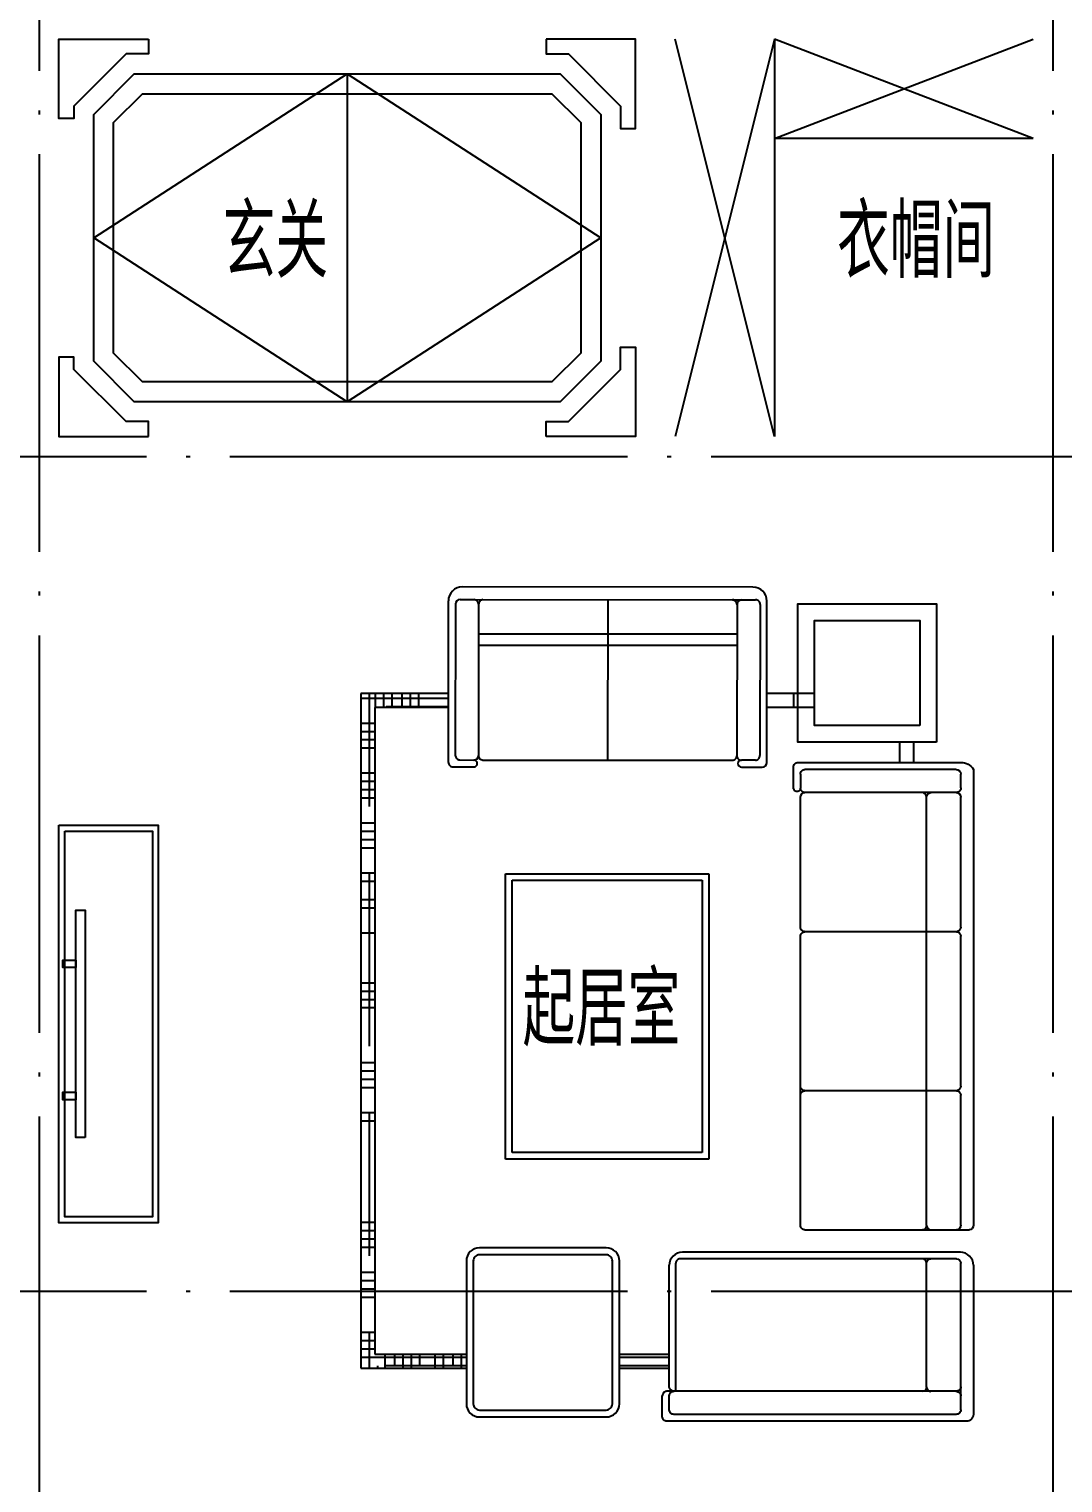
# Model space of a CAD drawing. Extents: x 921942 to 1159542, y -958603 to -790785.
# Drawn here: x 1132840 to 1138040, y -944504 to -937190 of the extents above; entities that cross this region are included whole.
import ezdxf

# ---------------------------------------------------------------- set-up
doc = ezdxf.new("R2010")
doc.units = 0
doc.header["$LTSCALE"] = 1000
doc.header["$MEASUREMENT"] = 0
doc.linetypes.add('DOTE', pattern=[2.4200000000000004, 2, -0.2, 0.02, -0.2])
for name, color, linetype in [('DOTE', 1, 'DOTE'), ('TT', 7, 'CONTINUOUS'), ('家具', 8, 'CONTINUOUS'), ('平面填充', 250, 'CONTINUOUS'), ('造型墙', 55, 'CONTINUOUS')]:
    doc.layers.add(name, color=color, linetype=linetype)
doc.styles.get("Standard").update_dxf_attribs({"font": 'GBENOR', "bigfont": 'GBCBIG'})

# ---------------------------------------------------------------- blocks, each defined once
blk = doc.blocks.new('A$C25AA54E1')
at = {"layer": '家具', "ltscale": 20}
for p, q in [((918.3806398103479, 3081.283177424804), (3211.34546013223, 3081.283177424804)), ((3412.651158190332, 3081.283177424804), (4162.789895931492, 3081.283177424804)), ((883.5583664940204, 2198.787361320457), (883.5583664940204, 3017.442343011382)), ((3234.39762226562, 2996.971037350246), (3234.39762226562, 3060.811871763668)), ((3346.699882970192, 3015.331902204663), (3346.699882970192, 1617.164867533138)), ((4197.612169247819, 3046.46090410836), (4197.612169247819, 1539.274527175934)), ((3234.469025848433, 2233.609552693786), (3234.469025848201, 2996.284170333995)), ((1711.587444592267, 2210.726344514405), (1057.354674412869, 2210.726344514405)), ((3211.585817669053, 2210.726344514405), (1757.353860951029, 2210.726344514405)), ((1011.641675622668, 2175.90415314096), (906.4415746734012, 2175.90415314096)), ((883.2927024560049, 2042.172486745752), (71.10492289974354, 2042.172486745752)), ((906.0265973445494, 1914.062591278343), (906.1492217360064, 2019.262620758731)), ((0.7568959982600063, 1971.824459844967), (-0.0007625480648130178, 510.6958305992885)), ((870.7174712414853, 614.157910077949), (872.1794416122139, 1868.389014719753)), ((1442.963714531623, 1750.216044837143), (2878.053004455054, 1750.216044837143)), ((1442.963714531623, 727.7824485326419), (1442.963714531623, 1750.216044837143)), ((2878.053004455054, 1750.216044837143), (2878.053004455054, 727.7824485326419)), ((4023.815861328971, 1551.213592312997), (3412.651158190332, 1551.213592312997)), ((4046.699069508351, 1574.096800492262), (4046.699069508351, 1539.274527175934)), ((4174.728961068438, 1516.391318996553), (4069.582277687732, 1516.391318996553)), ((4109.677135620965, 1300.152178286458), (3390.667399783619, 1300.152178286458)), ((3324.716124563478, 1234.200903066318), (3324.716124563478, 596.671909271623)), ((4175.628410841106, 596.671909271623), (4175.628410841106, 1234.200903066318)), ((2878.053004455054, 727.7824485326419), (1442.963714531623, 727.7824485326419)), ((905.363812067546, 463.2043229772244), (905.4863741940353, 568.3509349252563)), ((3390.667399783619, 530.7206340514822), (4109.677135620965, 530.7206340514822)), ((882.4539460805245, 440.3478036972228), (70.34726435341872, 440.3478036972228))]:
    blk.add_line(p, q, dxfattribs=at)
at = {"layer": '家具', "color": 8}
for p, q in [((1011.256617355859, 3017.442343011731), (941.5954886879772, 3017.442343011382)), ((1711.347087055678, 3017.442343011382), (1057.686315111117, 3017.442343011382)), ((2511.34627359407, 3017.442343011382), (1757.594218487851, 3017.442343011382)), ((3211.34546013223, 3017.442343011382), (2557.593405026244, 3017.442343011382)), ((4069.913918385981, 3017.442343011382), (3402.799086296232, 3017.442343011382)), ((4139.575047053862, 3017.442343011382), (4069.913918385981, 3017.442343011382)), ((918.3806398103479, 2994.227494133753), (918.3806398103479, 2233.609634636901)), ((1034.471466233488, 2994.227494133753), (1034.471466233488, 2233.609634636901)), ((1734.470652771648, 2996.284170326428), (1734.470652771648, 2233.609552693786)), ((2534.469839310274, 2996.284170326428), (2534.469839310274, 2233.609552693786)), ((3379.675520580262, 2996.284170333995), (3379.675520580262, 1606.172988329781)), ((4046.699069508351, 2994.227494133753), (4046.699069508351, 1573.637241840013)), ((4162.789895931492, 2994.227494133753), (4162.789895931259, 1574.096800492378)), ((3211.34546013223, 2845.61929724738), (1057.595031949459, 2845.61929724738)), ((4024.715311101638, 2845.61929724738), (3402.799086296232, 2845.61929724738)), ((941.2638479897287, 2210.726426457521), (1011.588258054107, 2210.726426457521)), ((602.5027211315464, 2177.639425573405), (536.1117707432713, 2177.639425573405)), ((64.48942801705562, 1915.428571427008), (64.57062711729668, 1985.089652769966)), ((87.81252014753409, 2008.277425952372), (848.4298629106488, 2007.390826971969)), ((502.5027211315464, 2040.696011079126), (502.5027211315464, 2042.172486745752)), ((871.2863821906503, 1984.480960984947), (871.2044099499471, 1914.156598696252)), ((65.4637110887561, 1869.089067310793), (64.48942801728845, 1915.428571426892)), ((63.9482875179965, 569.0002166916383), (65.46699305530638, 1871.904681733693)), ((86.6488228305243, 1892.187877106247), (849.3229223322123, 1891.29888070689)), ((86.6488228305243, 1892.187877105782), (849.3229223322123, 1891.298880706425)), ((87.67720119981095, 1892.186678396771), (848.2945439629257, 1891.300079416367)), ((235.7982764760964, 592.0147677045316), (236.2852971276734, 1892.013456227258)), ((292.6911996102426, 591.9484515625518), (293.1782202618197, 1891.947140085278)), ((1475.939352141693, 1717.240407227073), (2845.077366844984, 1717.240407227073)), ((1475.939352141693, 760.7580861427123), (1475.939352141693, 1717.240407227073)), ((2845.077366844984, 1717.240407227073), (2845.077366844984, 760.7580861427123)), ((4046.699069508351, 1584.189229923068), (3401.659278986976, 1584.189229923068)), ((3875.915964431595, 1551.213592312997), (3875.915964431595, 1302.656331226695)), ((3917.795024196384, 1551.213592312997), (3917.795024196384, 1301.580183129292)), ((4139.906687752111, 1551.213592312997), (4069.582277687732, 1551.213592312997)), ((4109.677135620965, 1265.329904969782), (3390.667399783619, 1265.329904969782)), ((64.7330059807282, 1242.213794752257), (871.4484564268496, 1241.273462398909)), ((3359.538397880038, 1234.200903066318), (3359.538397880038, 596.671909271623)), ((4140.806137524545, 596.671909271623), (4140.806137524545, 1234.200903066318)), ((2845.077366844984, 760.7580861427123), (1475.939352141693, 760.7580861427123)), ((87.19018054823391, 592.1879898740444), (847.8076052544639, 591.3013907981804)), ((63.86708841798827, 499.339135348564), (63.9482875179965, 569.0002166916383)), ((870.5821522937622, 498.0671625224641), (870.6641245344654, 568.3915248110425)), ((3390.667399783619, 565.5429073680425), (4109.677135620965, 565.5429073680425)), ((3875.915964431595, 530.7206340514822), (3875.915964431595, -0.0006984367500990629)), ((3917.795024196384, 530.7206340514822), (3917.795024196384, 127.960794660612)), ((87.05486160051078, 476.0972423182102), (847.6722863067407, 475.2106432428118)), ((560.623661366757, 440.3478036972228), (560.623661366757, -0.0006984367500990629)), ((602.5027211315464, 440.3478036972228), (602.5027211315464, 127.960794660612)), ((3930.100021872204, 506.7406081918161), (3859.75199497072, 506.7406081918161)), ((3917.795024196617, 464.8615484271431), (3859.75199497072, 464.8615484271431)), ((3930.100021872204, 416.0272297747433), (3859.75199497072, 416.0272297747433)), ((3930.100021872204, 374.1481700099539), (3859.75199497072, 374.1481700099539)), ((3917.795024196617, 296.6241030992242), (3859.75199497072, 296.6241030992242)), ((606.4597976447549, 291.9982707090676), (536.1117707432713, 291.9982707090676)), ((602.5027211317793, 250.1192109443946), (536.1117707432713, 250.1192109443946)), ((3930.100021872204, 254.7450433344347), (3859.75199497072, 254.7450433344347)), ((606.4597976447549, 208.2401511796052), (536.1117707432713, 208.2401511796052)), ((606.4597976447549, 157.8638883972308), (536.1117707432713, 157.8638883972308)), ((3930.100021872204, 212.8659835696453), (3859.75199497072, 212.8659835696453)), ((3917.795024196617, 170.9869238049723), (3859.75199497072, 170.9869238049723)), ((606.4597976447549, 115.9848286324413), (536.1117707432713, 115.9848286324413)), ((606.4597976447549, 74.10576886765193), (536.1117707432713, 74.10576886765193)), ((606.4597976447549, 86.08173489582259), (602.5027211317793, 86.08173489582259)), ((3930.100021872204, 122.1526051525725), (3859.75199497072, 122.1526051525725)), ((3930.100021872204, 86.08173489582259), (3917.795024196617, 86.08173489582259)), ((1105.051438309019, 44.20267513103317), (536.1117707432713, 44.20267513103317)), ((686.2608406611253, 70.34732846473344), (686.2608406611253, -0.0006984367500990629)), ((728.1399004259147, 70.34732846473344), (728.1399004259147, -0.0006984367500990629)), ((770.0189601907041, 70.34732846473344), (770.0189601907041, -0.0006984367500990629)), ((811.8980199554935, 70.34732846473344), (811.8980199554935, -0.0006984367500990629)), ((937.5351992498618, 70.34732846473344), (937.5351992498618, -0.0006984367500990629)), ((979.4142590146512, 70.34732846473344), (979.4142590146512, -0.0006984367500990629)), ((1021.293318779441, 70.34732846473344), (1021.293318779441, -0.0006984367500990629)), ((1063.17237854423, 70.34732846473344), (1063.17237854423, -0.0006984367500990629)), ((1188.809557838598, 70.34732846473344), (1188.809557838598, -0.0006984367500990629)), ((1230.688617603388, 70.34732846473344), (1230.688617603388, -0.0006984367500990629)), ((1272.567677368177, 70.34732846473344), (1272.567677368177, -0.0006984367500990629)), ((1314.446737132967, 70.34732846473344), (1314.446737132967, -0.0006984367500990629)), ((1440.083916427335, 70.34732846473344), (1440.083916427335, -0.0006984367500990629)), ((2310.148872663965, 44.20267513103317), (1440.083916427335, 44.20267513103317)), ((1481.962976192124, 70.34732846473344), (1481.962976192124, -0.0006984367500990629)), ((1573.842035956914, 70.34732846473344), (1573.842035956914, -0.0006984367500990629)), ((1615.721095721703, 70.34732846473344), (1615.721095721703, -0.0006984367500990629)), ((1741.358275016071, 70.34732846473344), (1741.358275016071, -0.0006984367500990629)), ((1992.632633604808, 70.34732846473344), (1992.632633604808, -0.0006984367500990629)), ((2034.511693369597, 70.34732846473344), (2034.511693369597, -0.0006984367500990629)), ((2076.390753134387, 70.34732846473344), (2076.390753134387, -0.0006984367500990629)), ((2118.269812899176, 70.34732846473344), (2118.269812899176, -0.0006984367500990629)), ((2393.906992193544, 70.34732846473344), (2393.906992193544, -0.0006984367500990629)), ((2435.786051958334, 70.34732846473344), (2435.786051958334, -0.0006984367500990629)), ((2477.665111723123, 70.34732846473344), (2477.665111723123, -0.0006984367500990629)), ((2519.544171487913, 70.34732846473344), (2519.544171487913, -0.0006984367500990629)), ((2645.181350782281, 70.34732846473344), (2645.181350782281, -0.0006984367500990629)), ((3365.246307018911, 44.20267513103317), (2645.181350782281, 44.20267513103317)), ((2687.06041054707, 70.34732846473344), (2687.06041054707, -0.0006984367500990629)), ((3197.730067959754, 70.34732846473344), (3197.730067959754, -0.0006984367500990629)), ((3239.609127724543, 70.34732846473344), (3239.609127724543, -0.0006984367500990629)), ((3281.488187489333, 70.34732846473344), (3281.488187489333, -0.0006984367500990629)), ((3323.367247254122, 70.34732846473344), (3323.367247254122, -0.0006984367500990629)), ((3449.00442654849, 70.34732846473344), (3449.00442654849, -0.0006984367500990629)), ((3490.88348631328, 70.34732846473344), (3490.88348631328, -0.0006984367500990629)), ((3532.762546078069, 70.34732846473344), (3532.762546078069, -0.0006984367500990629)), ((3574.641605842859, 70.34732846473344), (3574.641605842859, -0.0006984367500990629)), ((3750.278785137227, 70.34732846473344), (3750.278785137227, -0.0006984367500990629)), ((3930.100021872204, 44.20267513103317), (3750.278785137227, 44.20267513103317)), ((3792.157844902016, 70.34732846473344), (3792.157844902016, -0.0006984367500990629)), ((3834.036904666806, 70.34732846473344), (3834.036904666806, -0.0006984367500990629))]:
    blk.add_line(p, q, dxfattribs=at)
at = {"layer": '家具'}
for p, q in [((781.4584509159904, 2779.821162939072), (883.5583664940204, 2779.821162939072)), ((781.4584509159904, 2709.473136037588), (883.5583664940204, 2709.473136037588)), ((536.1117707432713, 2283.375696658273), (536.1117707432713, 2042.172486745752)), ((606.4597976447549, 2283.375696851173), (606.4597976447549, 2042.172486745752)), ((3859.75199497072, 1301.515415184549), (3859.75199497072, 1551.213592312997)), ((3930.100021872204, 1300.152178286458), (3930.100021872204, 1551.213592312997)), ((3859.75199497072, 70.34732846473344), (3859.75199497072, 530.7206340514822)), ((3930.100021872204, -0.0006984367500990629), (3930.100021872204, 530.7206340514822)), ((536.1117707435042, 440.3478036972228), (536.1117707432713, -0.0006984367500990629)), ((606.4597976447549, 440.3478036972228), (606.4597976447549, 70.34732846473344)), ((606.4597976447549, 70.34732846473344), (3859.75199497072, 70.34732846473344)), ((536.1117707432713, -0.0006984367500990629), (3930.100021872204, -0.0006984367500990629))]:
    blk.add_line(p, q, dxfattribs=at)
at = {"layer": '家具', "ltscale": 20}
blk.add_lwpolyline([(781.4584509159104, 2895.203268743644), (781.4584509159104, 2198.757802462758), (85.01298463501007, 2198.757802462758), (85.01298463501007, 2895.203268743644)], close=True, dxfattribs=at)
at = {"layer": '家具', "color": 8}
blk.add_lwpolyline([(697.8849949622017, 2811.629812789935), (697.8849949622017, 2282.331258416467), (168.5864405887187, 2282.331258416467), (168.5864405887187, 2811.629812789935)], close=True, dxfattribs=at)
at = {"layer": '家具', "ltscale": 20, "extrusion": (0, 0, -1)}
for centre, major_axis, ratio, start_param, end_param in [((953.3906916857231, 3020.769384654472), (-49.43492109714919, 49.43492109714918), 0.9999999999949295, 5.450179854177006, 6.544087876733417), ((3211.34546013223, 3058.068328547175), (16.41537706555899, 16.41537706555899), 0.9999999999952889, -0.7853981633998038, 0.6966887281092213), ((4162.789895931492, 3046.46090410836), (24.62306559830904, 24.62306559830904), 0.9999999999997962, -0.7853981633975502, 0.78539816339755), ((906.4415746734012, 2198.787361320341), (16.18087167898193, 16.18087167898193), 0.9999999999952617, 2.356194490189976, 3.926990816989611), ((1011.588258054107, 2233.609634636785), (-16.18087167898193, 16.18087167898193), 0.9999999999952617, 2.356194490189976, 3.926990816989611), ((1711.587444592267, 2233.609552693786), (-16.18087167898193, 16.18087167898193), 0.9999999999952617, 2.356194490189976, 3.926990816989611), ((1757.353860951029, 2233.609552693786), (16.18087167898193, 16.18087167898193), 0.9999999999952617, 2.356194490189976, 3.926990816989611), ((2511.586631130893, 2233.609552693786), (-16.18087167898193, 16.18087167898193), 0.9999999999952617, 2.356194490189976, 3.926990816989611), ((2557.353047489421, 2233.609552693786), (16.18087167898193, 16.18087167898193), 0.9999999999952617, 2.356194490189976, 3.926990816989611), ((3211.585817669053, 2233.609552693786), (-16.18087167898193, 16.18087167898193), 0.9999999999952617, 2.356194490189976, 3.926990816989611), ((4023.815861328971, 1574.096800492378), (16.18087167921042, 16.18087167921042), 0.9999999999822817, 0.7853981633961329, 2.356194490183486), ((4174.728961068438, 1539.274527175934), (-16.18087167898193, 16.18087167898193), 0.9999999999952617, 2.356194490189976, 3.926990816989611)]:
    blk.add_ellipse(centre, major_axis=major_axis, ratio=ratio, start_param=start_param, end_param=end_param, dxfattribs=at)
at = {"layer": '家具', "ltscale": 20}
for centre, major_axis, ratio, start_param, end_param in [((3412.651158190332, 3015.331902204663), (-46.63459393614902, 46.63459393614902), 0.9999999999962625, -0.785398163399317, 0.785398163399317), ((71.10492289974354, 1971.824459844269), (49.7435668651639, 49.7435668651639), 0.9999999999987447, 0.7853981633980759, 2.356194490181788), ((883.2660291024949, 2019.289294112241), (-16.18087167878352, 16.18087167878352), 0.9999999999993547, 3.925825186747918, 5.496621513537082), ((848.3212173166685, 1914.183272049879), (-16.18087167871481, 16.18087167871481), 0.9999999999874984, 2.355028859941349, 3.925825186753834), ((888.6156167227309, 1914.136303658015), (12.41426127055885, 12.40619184037719), 0.9843071922759038, 2.347445796428546, 5.489038450018339), ((849.2962489789352, 1868.415688073263), (16.18087167888955, 16.18087167888955), 0.9999999999557189, 5.496621513515241, 7.067417840364605), ((849.2962489789352, 1868.415688073263), (16.18087167888955, 16.18087167888955), 0.9999999999557189, 5.496621513515241, 7.067417840364605), ((3412.651158190332, 1617.164867533138), (46.63459393614903, 46.63459393614902), 0.9999999999962625, 2.356194490190476, 3.92699081698911), ((4069.582277687732, 1539.274527175934), (16.18087167898193, 16.18087167898193), 0.9999999999952617, 2.356194490189976, 3.926990816989611), ((3390.667399783619, 1234.200903066318), (-46.63459393609081, 46.63459393609082), 0.9999999999987589, -0.7853981633980689, 0.7853981633980687), ((4109.677135620965, 1234.200903066318), (46.63459393609082, 46.63459393609082), 0.9999999999987589, 5.497787143781517, 7.068583470577655), ((847.8342786079738, 614.1845834315754), (-16.18087167877308, 16.18087167877308), 0.9999999999802957, 2.355028859937748, 3.925825186757436), ((847.7809319009539, 568.4181981645525), (-16.18087167878352, 16.18087167878352), 0.9999999999993547, 3.925825186747918, 5.496621513537082), ((888.0752493641339, 568.3712298681494), (12.41424283189967, 12.40619277557658), 0.9843085810448725, -0.7941469320344435, 2.34744572155535), ((3390.667399783619, 596.671909271623), (46.63459393609082, 46.63459393609082), 0.9999999999987589, 2.356194490191724, 3.926990816987862), ((4109.677135620965, 596.671909271623), (-46.63459393609081, 46.63459393609082), 0.9999999999987589, 2.356194490191724, 3.926990816987862), ((70.34726435341872, 510.6958305987064), (49.74356686515966, 49.74356686515966), 0.9999999999989152, 2.356194490185183, 3.926990816987784), ((882.4806194340345, 463.2309963306179), (-16.18087167883109, 16.18087167883109), 0.9999999999934635, 2.355028859954518, 3.925825186750864)]:
    blk.add_ellipse(centre, major_axis=major_axis, ratio=ratio, start_param=start_param, end_param=end_param, dxfattribs=at)
at = {"layer": '家具', "color": 8, "extrusion": (0, 0, -0.9999999999999998)}
for centre, major_axis, ratio, start_param, end_param in [((941.5954886879772, 2994.227494133636), (16.41537706564577, 16.41537706564577), 0.9999999999935177, 3.926990816990482, 5.497787143778897), ((1057.686315111117, 2994.227494133636), (16.41537706553934, 16.41537706553934), 0.9999999999964552, 3.926990816983999, 5.497787143770337), ((3402.799086296232, 2868.834146125009), (-16.41537706568312, 16.41537706568312), 0.9999999999963961, 3.926990816989044, 5.409077708485713)]:
    blk.add_ellipse(centre, major_axis=major_axis, ratio=ratio, start_param=start_param, end_param=end_param, dxfattribs=at)
at = {"layer": '家具', "color": 8, "extrusion": (0, 0, -1)}
for centre, major_axis, ratio, start_param, end_param in [((1011.256617355859, 2994.227494133636), (16.41537706553936, 16.41537706553936), 0.9999999999864237, -0.7853981634042365, 0.7853981634042362), ((1711.347087055678, 2994.227494133636), (-16.41537706579386, 16.41537706579386), 0.9999999999794374, 0.7853981634077295, 2.267485054887573), ((1757.594218487851, 2994.227494133636), (16.41537706579386, 16.41537706579386), 0.9999999999794371, 4.015700252292013, 5.497787143771856), ((2511.34627359407, 2994.227494133636), (-16.41537706566159, 16.41537706566159), 0.999999999994236, 0.7853981634003302, 2.267485054894856), ((2557.593405026244, 2994.227494133636), (16.41537706566159, 16.41537706566159), 0.9999999999942359, 4.01570025228473, 5.497787143779256), ((3211.34546013223, 2994.227494133636), (-16.41537706566159, 16.41537706566159), 0.999999999994236, 0.7853981634003302, 2.267485054894856), ((4023.484220630722, 2994.227494133636), (16.41537706559756, 16.41537706559756), 0.9999999999993905, -0.785398163397753, 0.7853981633977529), ((4069.913918385981, 2994.227494133636), (-16.41537706559756, 16.41537706559756), 0.9999999999993906, 5.497787143781833, 7.068583470577339), ((4139.575047053862, 2994.227494133636), (16.41537706565577, 16.41537706565578), 0.99999999997224, -0.7853981634213576, 0.7853981634063136), ((1057.595031949459, 2868.834146125009), (-16.41537706579386, 16.41537706579386), 0.9999999999794374, 3.926990816997523, 5.409077708477366), ((3211.34546013223, 2822.404448369751), (16.41537706555899, 16.41537706555899), 0.9999999999952889, -0.7853981633998038, 0.6966887281092213), ((4024.715311101638, 2822.404448369751), (-16.41537706565393, 16.41537706565393), 0.9999999999946821, 0.7853981634001072, 2.26748505490007), ((941.2638479897287, 2233.609634636785), (16.18087167898193, 16.18087167898193), 0.9999999999952617, 2.356194490189976, 3.926990816989611), ((4069.582277687732, 1574.096800492378), (16.18087167898193, 16.18087167898193), 0.9999999999952617, 2.356194490189976, 3.926990816989611), ((4139.906687752111, 1574.096800492378), (-16.18087167898193, 16.18087167898193), 0.9999999999952617, 2.356194490189976, 3.926990816989611)]:
    blk.add_ellipse(centre, major_axis=major_axis, ratio=ratio, start_param=start_param, end_param=end_param, dxfattribs=at)
at = {"layer": '家具', "color": 8, "extrusion": (0, 0, -0.9999999999999999)}
blk.add_ellipse((3402.799086296232, 2994.227494133636), major_axis=(16.41537706568311, 16.41537706568312), ratio=0.9999999999963961, start_param=4.015700252283667, end_param=5.497787143780336, dxfattribs=at)
at = {"layer": '家具', "color": 8}
for centre, major_axis, ratio, start_param, end_param in [((3211.34546013223, 2868.834146125009), (16.41537706566159, 16.41537706566159), 0.999999999994236, 3.926990816990123, 5.40907770848465), ((4024.715311101638, 2868.834146125009), (16.41537706568312, 16.41537706568312), 0.9999999999963961, 3.926990816989044, 5.409077708485713), ((1057.595031949459, 2822.404448369751), (16.41537706561391, 16.41537706561391), 0.9999999999899127, 0.7853981634024919, 2.267485054896835), ((3402.799086296232, 2822.404448369751), (16.41537706565393, 16.41537706565393), 0.9999999999946821, 0.7853981634001072, 2.26748505490007), ((87.78546022367664, 1985.062592846109), (-16.41537706538476, 16.41537706538476), 0.9999999999982017, -0.786563793643375, 0.7842325331583346), ((848.4031895573717, 1984.507634338457), (16.18087167865653, 16.18087167865653), 0.9999999999946897, 5.496621513539825, 7.06741784034512), ((87.7042611236684, 1915.401511503151), (16.41537706538476, 16.41537706538476), 0.9999999999982015, 2.355028859951433, 3.925825186743112), ((88.73245114739984, 1915.309029789525), (-16.41537706579015, 16.41537706579015), 0.9999999999474024, 0.7842325331837339, 2.26631942465306), ((88.73245114763267, 1915.309029789409), (-16.41537706540871, 16.41537706540871), 0.9999999999993272, 0.7842325331577715, 2.266319424679504), ((87.6501412759535, 1868.971845290391), (-16.41537706538476, 16.41537706538476), 0.9999999999982017, -0.786563793643375, 0.7842325331583346), ((88.67854410456493, 1869.061929775518), (-16.41537706548238, 16.41537706548238), 0.9999999999847389, -0.6978543583677407, 0.7842325331650657), ((88.67854410479777, 1869.061929775518), (16.41537706537947, 16.41537706537947), 0.9999999999995579, 0.8729419684448783, 2.355028859952111), ((3401.659278986976, 1606.172988329781), (15.54486464546062, 15.54486464546062), 0.9999999999862773, 2.356194490185483, 3.926990816994103), ((3390.667399783619, 1234.200903066318), (-22.01152833760715, 22.01152833760715), 0.9999999999835469, -0.7853981634056748, 0.7853981634056746), ((4109.677135620965, 1234.200903066318), (22.01152833760716, 22.01152833760716), 0.9999999999835469, 5.497787143766431, 7.068583470585261), ((87.16312062437646, 568.9731567676645), (-16.41537706544304, 16.41537706544304), 0.9999999999911071, -0.7865637936469223, 0.7842325331568669), ((87.21724047209136, 615.402822980308), (16.41537706538476, 16.41537706538476), 0.9999999999981899, 2.355028859951427, 3.925825186753148), ((3390.667399783619, 596.671909271623), (22.01152833772358, 22.01152833772358), 0.9999999999729694, 2.35619449017135, 3.926990816985798), ((4109.677135620965, 596.671909271623), (-22.0115283378982, 22.0115283378982), 0.9999999999870208, 2.356194490178376, 3.926990816993731), ((87.08192152436823, 499.3120754247066), (-16.41537706525861, 16.41537706525861), 0.9999999999935012, 0.7842325331606732, 2.355028859954086), ((847.6989596604835, 498.0938358758576), (-16.18087167877308, 16.18087167877308), 0.9999999999802957, 2.355028859937748, 3.925825186757436)]:
    blk.add_ellipse(centre, major_axis=major_axis, ratio=ratio, start_param=start_param, end_param=end_param, dxfattribs=at)
at = {"layer": '家具', "ltscale": 20, "extrusion": (0, 0, -0.9999999999999999)}
blk.add_ellipse((1011.588258054107, 2193.315207856009), major_axis=(12.70333333498662, 12.67655860629283), ratio=0.9429872195307343, start_param=-0.8157856729866981, end_param=2.325806980603095, dxfattribs=at)
at = {"layer": '家具', "ltscale": 20, "extrusion": (0, 0, -0.9999999999999998)}
blk.add_ellipse((1057.354674412869, 2233.609552693786), major_axis=(-16.18087167907989, 16.18087167907988), ratio=0.9999999999831545, start_param=3.926990816995664, end_param=5.497787143773715, dxfattribs=at)
blk = doc.blocks.new('A$C2FB07499')
at = {"layer": '家具', "ltscale": 0.5}
blk.add_lwpolyline([(499.9999030754261, -2.977030817419291e-06), (-9.692457388155162e-05, -2.977030817419291e-06), (-9.692457388155162e-05, 1999.999997022969), (499.9999030754261, 1999.999997022969)], close=True, dxfattribs=at)
at = {"layer": '家具', "color": 251, "ltscale": 40}
for points in [[(469.9999030754261, 29.99999702296918), (29.99990307542612, 29.99999702296918), (29.99990307542612, 1969.999997022969), (469.9999030754261, 1969.999997022969)], [(368.0062037147145, 1572.054374715095), (414.5079044410231, 1572.054374715095), (414.5079044410231, 427.9456193309197), (368.0062037147145, 427.9456193309197)], [(414.5079044410231, 1381.046087849139), (479.9999030754407, 1381.046087849139), (479.9999030754407, 1342.711880616564), (414.5079044410231, 1342.711880616564)], [(414.5079044410231, 716.8923749520254), (479.9999030754407, 716.8923749520254), (479.9999030754407, 678.5581677194459), (414.5079044410231, 678.5581677194459)]]:
    blk.add_lwpolyline(points, close=True, dxfattribs=at)

msp = doc.modelspace()

# ---------------------------------------------------------------- linework, layer by layer
at = {"layer": 'DOTE', "linetype": 'DOTE'}
for p, q in [((1132889.94978674, -928140.4414576947), (1132889.94978674, -947540.4414576949)), ((1137989.949786726, -928140.4414576947), (1137989.949786726, -947540.4414576949)), ((1114489.949786741, -939340.4414577286), (1144151.851900164, -939340.4414577285)), ((1114489.949786741, -943540.4414577241), (1144151.851900163, -943540.441457724))]:
    msp.add_line(p, q, dxfattribs=at)
at = {"layer": '家具'}
for p, q in [((1136589.949786709, -939240.4414576994), (1136089.949786709, -937240.4414576929)), ((1136589.949786709, -937240.4414576929), (1136089.949786709, -939240.4414576994)), ((1136589.949786709, -937240.4414576939), (1136589.949786709, -939240.4414576994)), ((1137889.949786506, -937740.4414575733), (1136589.949786709, -937240.4414576929)), ((1136589.949786709, -937740.4414576931), (1137889.949786506, -937240.4414575733)), ((1137889.949786506, -937740.4414575733), (1136589.949786709, -937740.4414576931))]:
    msp.add_line(p, q, dxfattribs=at)
at = {"layer": '平面填充'}
msp.add_line((1134439.949786757, -937415.4414576938), (1134439.949786767, -939065.441457521), dxfattribs=at)
for points in [[(1133164.949786771, -938861.5201013811), (1133164.949786771, -937619.3628138307), (1133368.871142999, -937415.4414576878), (1135511.028430509, -937415.4414576967), (1135714.949786736, -937619.3628138402), (1135714.949786736, -938861.5201013715), (1135511.028430509, -939065.4414575149), (1133368.871142999, -939065.4414575241)], [(1134439.949786757, -937415.4414576938), (1135714.949786736, -938240.4414576058), (1134439.949786767, -939065.441457521), (1133164.949786771, -938240.4414576059)], [(1133264.949786771, -938820.0987451316), (1133264.949786771, -937660.7841700802), (1133410.292499223, -937515.441457688), (1135469.607074283, -937515.4414576965), (1135614.949786736, -937660.7841700896), (1135614.949786736, -938820.098745122), (1135469.607074283, -938965.4414575151), (1133410.292499223, -938965.4414575238)]]:
    msp.add_lwpolyline(points, close=True, dxfattribs=at)
at = {"layer": '造型墙'}
for points in [[(1133439.949786774, -937240.4414576851), (1133439.949786774, -937315.4414576864), (1133327.449786774, -937315.4414576875), (1133064.949786771, -937577.9414575812), (1133064.949786771, -937640.4414576439), (1132989.94978677, -937640.4414576439), (1132989.949786771, -937240.441457583), (1133439.949786774, -937240.4414576851)], [(1135439.949786734, -937240.4414576945), (1135439.949786734, -937315.4414576958), (1135552.449786734, -937315.441457697), (1135814.949786736, -937577.9414575907), (1135814.949786736, -937690.4414575921), (1135889.949786737, -937690.4414575921), (1135889.949786736, -937240.4414575924), (1135439.949786734, -937240.4414576945)], [(1135439.949786734, -939240.4414575171), (1135439.949786734, -939165.4414575158), (1135552.449786734, -939165.4414575147), (1135814.949786736, -938902.9414576209), (1135814.949786736, -938790.4414576195), (1135889.949786737, -938790.4414576195), (1135889.949786736, -939240.4414576192), (1135439.949786734, -939240.4414575171)], [(1133439.949786774, -939240.4414575268), (1133439.949786774, -939165.4414575255), (1133327.449786774, -939165.4414575243), (1133064.949786771, -938902.9414576306), (1133064.949786717, -938840.4414576439), (1132989.949786716, -938840.4414576439), (1132989.949786771, -939240.4414576289), (1133439.949786774, -939240.4414575268)]]:
    msp.add_lwpolyline(points, dxfattribs=at)

# ---------------------------------------------------------------- block references
at = {"layer": '家具'}
for name, p, rotation in [('A$C25AA54E1', (1134508.666609288, -939996.9208472943), 270), ('A$C2FB07499', (1133489.949689874, -941195.3344139288), 180)]:
    msp.add_blockref(name, p, dxfattribs=dict(at, rotation=rotation))

# ---------------------------------------------------------------- texts
at = {"layer": 'TT', "color": 0, "linetype": 'Continuous'}
for s, p in [('玄关', (1133814.862127067, -938442.32268318)), ('衣帽间', (1136904.8131758, -938442.32268318)), ('起居室', (1135322.107382128, -942304.8477540528))]:
    msp.add_text(s, height=367.5000000000045, dxfattribs=at).set_placement(p)

doc.saveas('drawing.dxf')
